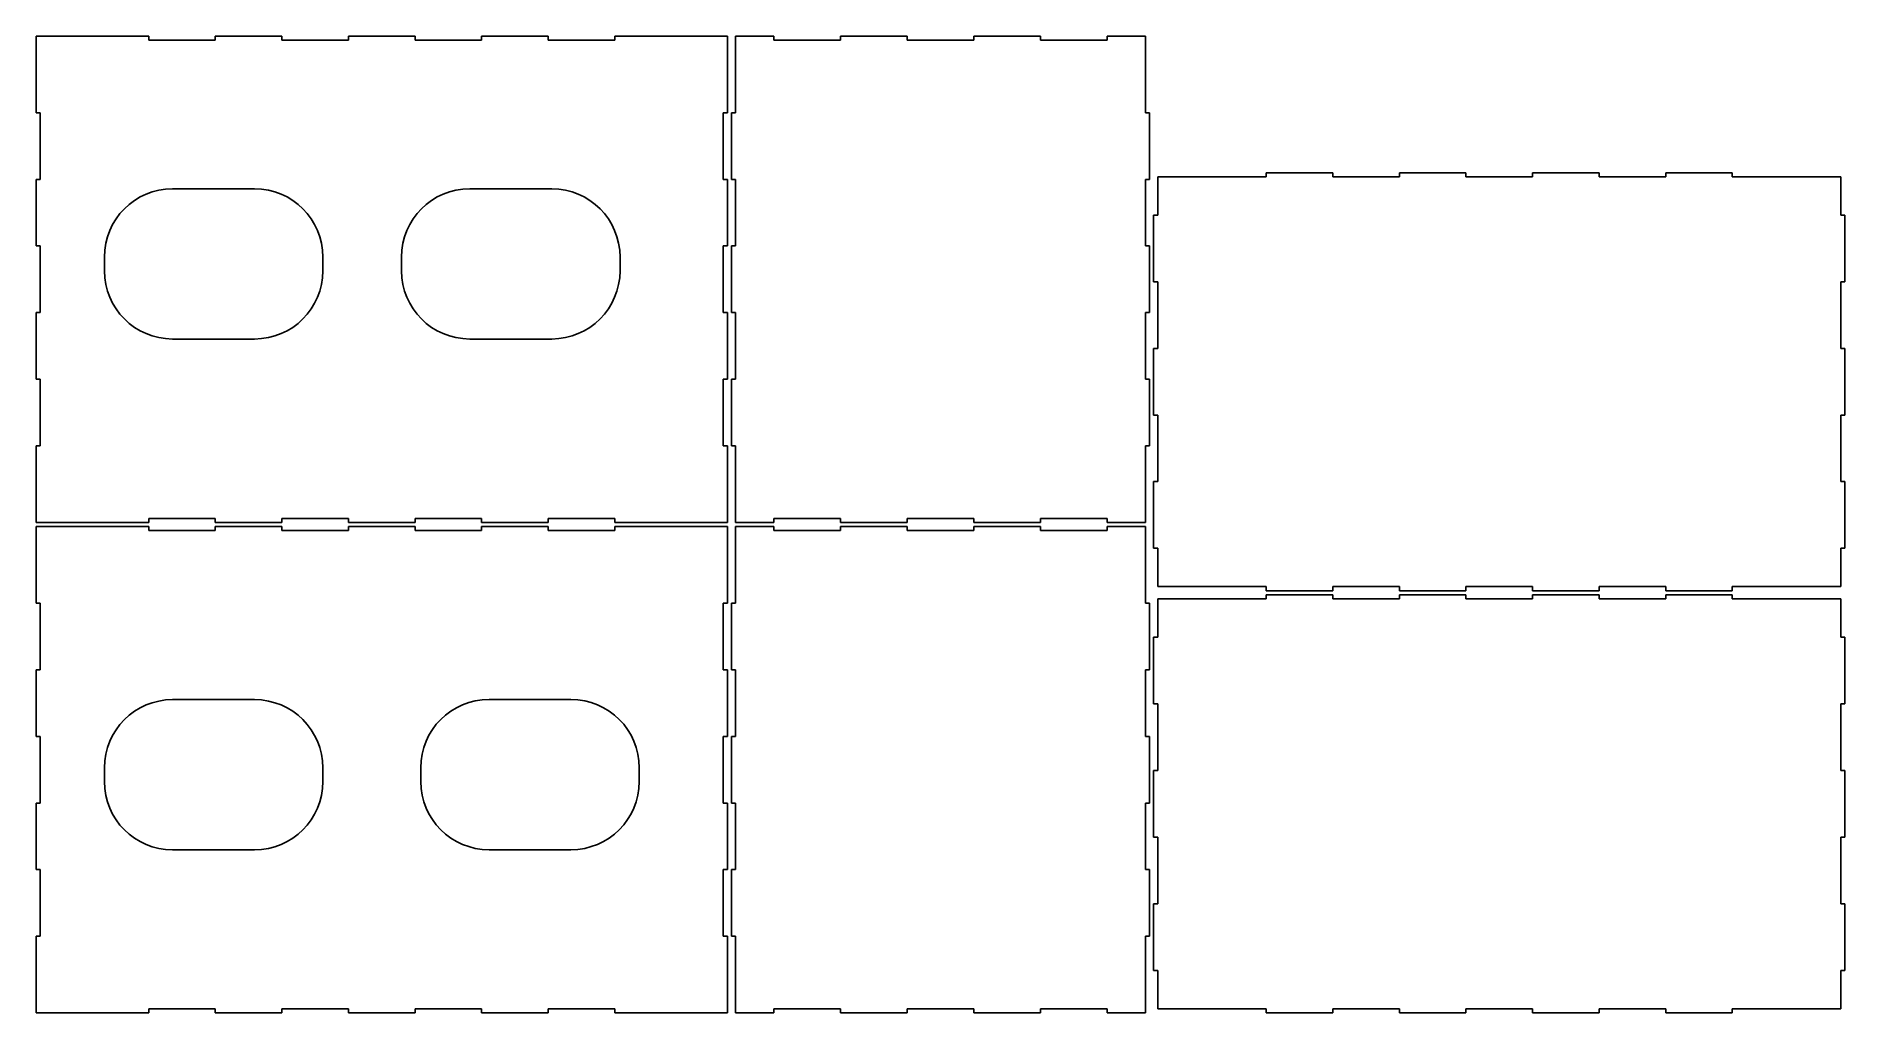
# Model space of a CAD drawing. Header units: millimetres. Extents: x 0 to 1324, y 3 to 718.
import ezdxf

# ---------------------------------------------------------------- set-up
doc = ezdxf.new("R2010")
doc.units = ezdxf.units.MM
doc.header["$MEASUREMENT"] = 0
doc.layers.get('0').update_dxf_attribs({"linetype": 'CONTINUOUS'})
for name, color, linetype in [('back_outsideCutPath', 7, 'CONTINUOUS'), ('bottom_outsideCutPath', 7, 'CONTINUOUS'), ('front_outsideCutPath', 7, 'CONTINUOUS'), ('left_outsideCutPath', 7, 'CONTINUOUS'), ('right_outsideCutPath', 7, 'CONTINUOUS'), ('top_outsideCutPath', 7, 'CONTINUOUS')]:
    doc.layers.add(name, color=color, linetype=linetype)

msp = doc.modelspace()

# ---------------------------------------------------------------- linework, layer by layer
at = {"linetype": 'Continuous'}
for p, q in [((99.9, 606.3), (159.9, 606.3)), ((317.4, 606.3), (377.4, 606.3)), ((49.9, 546.3), (49.9, 556.3)), ((209.9, 556.3), (209.9, 546.3)), ((267.4, 546.3), (267.4, 556.3)), ((427.4, 556.3), (427.4, 546.3)), ((159.9, 496.3), (99.9, 496.3)), ((377.4, 496.3), (317.4, 496.3)), ((99.9, 232.3), (159.9, 232.3)), ((331.5, 232.4), (391.5, 232.4)), ((49.9, 172.3), (49.9, 182.3)), ((209.9, 182.3), (209.9, 172.3)), ((281.5, 172.4), (281.5, 182.4)), ((441.5, 182.4), (441.5, 172.4)), ((159.9, 122.3), (99.9, 122.3)), ((391.5, 122.4), (331.5, 122.4))]:
    msp.add_line(p, q, dxfattribs=at)
for centre, start, end in [((99.9, 556.3), 90, 180), ((159.9, 556.3), 0, 90), ((317.4, 556.3), 90, 180), ((377.4, 556.3), 0, 90), ((99.9, 546.3), 180, 270), ((159.9, 546.3), 270, 0), ((317.4, 546.3), 180, 270), ((377.4, 546.3), 270, 0), ((99.9, 182.3), 90, 180), ((159.9, 182.3), 0, 90), ((331.5, 182.4), 90, 180), ((391.5, 182.4), 0, 90), ((99.9, 172.3), 180, 270), ((159.9, 172.3), 270, 0), ((331.5, 172.4), 180, 270), ((391.5, 172.4), 270, 0)]:
    msp.add_arc(centre, 50, start, end, dxfattribs=at)
at = {"layer": 'back_outsideCutPath'}
for p, q in [((0, 718), (0, 661.9)), ((33.6, 718), (0, 718)), ((82.4, 718), (33.6, 718)), ((82.4, 715), (82.4, 718)), ((131.1, 715), (82.4, 715)), ((179.9, 718), (131.1, 718)), ((131.1, 718), (131.1, 715)), ((179.9, 715), (179.9, 718)), ((228.6, 715), (179.9, 715)), ((277.4, 718), (228.6, 718)), ((228.6, 718), (228.6, 715)), ((277.4, 715), (277.4, 718)), ((326.1, 715), (277.4, 715)), ((374.9, 718), (326.1, 718)), ((326.1, 718), (326.1, 715)), ((374.9, 715), (374.9, 718)), ((423.6, 715), (374.9, 715)), ((506, 718), (423.6, 718)), ((423.6, 718), (423.6, 715)), ((506, 710.6), (506, 718)), ((506, 661.9), (506, 710.6)), ((0, 661.9), (3, 661.9)), ((3, 661.9), (3, 613.1)), ((503, 613.1), (503, 661.9)), ((503, 661.9), (506, 661.9)), ((3, 613.1), (0, 613.1)), ((0, 613.1), (0, 564.4)), ((506, 613.1), (503, 613.1)), ((506, 564.4), (506, 613.1)), ((0, 564.4), (3, 564.4)), ((3, 564.4), (3, 515.6)), ((503, 515.6), (503, 564.4)), ((503, 564.4), (506, 564.4)), ((3, 515.6), (0, 515.6)), ((0, 515.6), (0, 466.9)), ((506, 515.6), (503, 515.6)), ((506, 466.9), (506, 515.6)), ((0, 466.9), (3, 466.9)), ((3, 466.9), (3, 418.1)), ((503, 418.1), (503, 466.9)), ((503, 466.9), (506, 466.9)), ((3, 418.1), (0, 418.1)), ((0, 418.1), (0, 369.4)), ((506, 418.1), (503, 418.1)), ((506, 362), (506, 418.1)), ((0, 369.4), (0, 362)), ((0, 362), (82.4, 362)), ((82.4, 362), (82.4, 365)), ((82.4, 365), (131.1, 365)), ((131.1, 365), (131.1, 362)), ((131.1, 362), (179.9, 362)), ((179.9, 362), (179.9, 365)), ((179.9, 365), (228.6, 365)), ((228.6, 365), (228.6, 362)), ((228.6, 362), (277.4, 362)), ((277.4, 362), (277.4, 365)), ((277.4, 365), (326.1, 365)), ((326.1, 365), (326.1, 362)), ((326.1, 362), (374.9, 362)), ((374.9, 362), (374.9, 365)), ((374.9, 365), (423.6, 365)), ((423.6, 365), (423.6, 362)), ((423.6, 362), (472.4, 362)), ((472.4, 362), (506, 362))]:
    msp.add_line(p, q, dxfattribs=at)
at = {"layer": 'bottom_outsideCutPath'}
for p, q in [((821, 615), (821, 586.9)), ((851.6, 615), (821, 615)), ((900.4, 615), (851.6, 615)), ((949.1, 618), (900.4, 618)), ((900.4, 618), (900.4, 615)), ((949.1, 615), (949.1, 618)), ((997.9, 615), (949.1, 615)), ((1046.6, 618), (997.9, 618)), ((997.9, 618), (997.9, 615)), ((1046.6, 615), (1046.6, 618)), ((1095.4, 615), (1046.6, 615)), ((1144.1, 618), (1095.4, 618)), ((1095.4, 618), (1095.4, 615)), ((1144.1, 615), (1144.1, 618)), ((1192.9, 615), (1144.1, 615)), ((1241.6, 618), (1192.9, 618)), ((1192.9, 618), (1192.9, 615)), ((1241.6, 615), (1241.6, 618)), ((1321, 615), (1241.6, 615)), ((1321, 586.9), (1321, 615)), ((821, 586.9), (818, 586.9)), ((818, 586.9), (818, 538.1)), ((1324, 586.9), (1321, 586.9)), ((1324, 538.1), (1324, 586.9)), ((818, 538.1), (821, 538.1)), ((821, 538.1), (821, 489.4)), ((1321, 489.4), (1321, 538.1)), ((1321, 538.1), (1324, 538.1)), ((821, 489.4), (818, 489.4)), ((818, 489.4), (818, 440.6)), ((1324, 489.4), (1321, 489.4)), ((1324, 440.6), (1324, 489.4)), ((818, 440.6), (821, 440.6)), ((821, 440.6), (821, 391.9)), ((1321, 391.9), (1321, 440.6)), ((1321, 440.6), (1324, 440.6)), ((821, 391.9), (818, 391.9)), ((818, 391.9), (818, 343.1)), ((1324, 391.9), (1321, 391.9)), ((1324, 343.1), (1324, 391.9)), ((818, 343.1), (821, 343.1)), ((821, 343.1), (821, 315)), ((1321, 315), (1321, 343.1)), ((1321, 343.1), (1324, 343.1)), ((821, 315), (900.4, 315)), ((900.4, 315), (900.4, 312)), ((900.4, 312), (949.1, 312)), ((949.1, 312), (949.1, 315)), ((949.1, 315), (997.9, 315)), ((997.9, 315), (997.9, 312)), ((997.9, 312), (1046.6, 312)), ((1046.6, 312), (1046.6, 315)), ((1046.6, 315), (1095.4, 315)), ((1095.4, 315), (1095.4, 312)), ((1095.4, 312), (1144.1, 312)), ((1144.1, 312), (1144.1, 315)), ((1144.1, 315), (1192.9, 315)), ((1192.9, 315), (1192.9, 312)), ((1192.9, 312), (1241.6, 312)), ((1241.6, 312), (1241.6, 315)), ((1241.6, 315), (1290.4, 315)), ((1290.4, 315), (1321, 315))]:
    msp.add_line(p, q, dxfattribs=at)
at = {"layer": 'front_outsideCutPath'}
for p, q in [((0, 359), (0, 302.9)), ((33.6, 359), (0, 359)), ((82.4, 359), (33.6, 359)), ((82.4, 356), (82.4, 359)), ((179.9, 359), (131.1, 359)), ((131.1, 359), (131.1, 356)), ((179.9, 356), (179.9, 359)), ((277.4, 359), (228.6, 359)), ((228.6, 359), (228.6, 356)), ((277.4, 356), (277.4, 359)), ((374.9, 359), (326.1, 359)), ((326.1, 359), (326.1, 356)), ((374.9, 356), (374.9, 359)), ((506, 359), (423.6, 359)), ((423.6, 359), (423.6, 356)), ((506, 351.6), (506, 359)), ((131.1, 356), (82.4, 356)), ((228.6, 356), (179.9, 356)), ((326.1, 356), (277.4, 356)), ((423.6, 356), (374.9, 356)), ((506, 302.9), (506, 351.6)), ((0, 302.9), (3, 302.9)), ((3, 302.9), (3, 254.1)), ((503, 254.1), (503, 302.9)), ((503, 302.9), (506, 302.9)), ((3, 254.1), (0, 254.1)), ((0, 254.1), (0, 205.4)), ((506, 254.1), (503, 254.1)), ((506, 205.4), (506, 254.1)), ((0, 205.4), (3, 205.4)), ((3, 205.4), (3, 156.6)), ((503, 156.6), (503, 205.4)), ((503, 205.4), (506, 205.4)), ((3, 156.6), (0, 156.6)), ((0, 156.6), (0, 107.9)), ((506, 156.6), (503, 156.6)), ((506, 107.9), (506, 156.6)), ((0, 107.9), (3, 107.9)), ((3, 107.9), (3, 59.1)), ((503, 59.1), (503, 107.9)), ((503, 107.9), (506, 107.9)), ((3, 59.1), (0, 59.1)), ((0, 59.1), (0, 10.4)), ((506, 59.1), (503, 59.1)), ((506, 3), (506, 59.1)), ((0, 10.4), (0, 3)), ((0, 3), (82.4, 3)), ((82.4, 3), (82.4, 6)), ((82.4, 6), (131.1, 6)), ((131.1, 6), (131.1, 3)), ((131.1, 3), (179.9, 3)), ((179.9, 3), (179.9, 6)), ((179.9, 6), (228.6, 6)), ((228.6, 6), (228.6, 3)), ((228.6, 3), (277.4, 3)), ((277.4, 3), (277.4, 6)), ((277.4, 6), (326.1, 6)), ((326.1, 6), (326.1, 3)), ((326.1, 3), (374.9, 3)), ((374.9, 3), (374.9, 6)), ((374.9, 6), (423.6, 6)), ((423.6, 6), (423.6, 3)), ((423.6, 3), (472.4, 3)), ((472.4, 3), (506, 3))]:
    msp.add_line(p, q, dxfattribs=at)
at = {"layer": 'left_outsideCutPath'}
for p, q in [((512, 359), (512, 302.9)), ((540.1, 359), (512, 359)), ((540.1, 356), (540.1, 359)), ((637.6, 359), (588.9, 359)), ((588.9, 359), (588.9, 356)), ((637.6, 356), (637.6, 359)), ((735.1, 359), (686.4, 359)), ((686.4, 359), (686.4, 356)), ((735.1, 356), (735.1, 359)), ((812, 359), (783.9, 359)), ((783.9, 359), (783.9, 356)), ((812, 351.6), (812, 359)), ((588.9, 356), (540.1, 356)), ((686.4, 356), (637.6, 356)), ((783.9, 356), (735.1, 356)), ((812, 302.9), (812, 351.6)), ((512, 302.9), (509, 302.9)), ((509, 302.9), (509, 254.1)), ((815, 302.9), (812, 302.9)), ((815, 254.1), (815, 302.9)), ((509, 254.1), (512, 254.1)), ((512, 254.1), (512, 205.4)), ((812, 205.4), (812, 254.1)), ((812, 254.1), (815, 254.1)), ((512, 205.4), (509, 205.4)), ((509, 205.4), (509, 156.6)), ((815, 205.4), (812, 205.4)), ((815, 156.6), (815, 205.4)), ((509, 156.6), (512, 156.6)), ((512, 156.6), (512, 107.9)), ((812, 107.9), (812, 156.6)), ((812, 156.6), (815, 156.6)), ((512, 107.9), (509, 107.9)), ((509, 107.9), (509, 59.1)), ((815, 107.9), (812, 107.9)), ((815, 59.1), (815, 107.9)), ((509, 59.1), (512, 59.1)), ((512, 59.1), (512, 10.4)), ((812, 3), (812, 59.1)), ((812, 59.1), (815, 59.1)), ((512, 10.4), (512, 3)), ((512, 3), (540.1, 3)), ((540.1, 3), (540.1, 6)), ((540.1, 6), (588.9, 6)), ((588.9, 6), (588.9, 3)), ((588.9, 3), (637.6, 3)), ((637.6, 3), (637.6, 6)), ((637.6, 6), (686.4, 6)), ((686.4, 6), (686.4, 3)), ((686.4, 3), (735.1, 3)), ((735.1, 3), (735.1, 6)), ((735.1, 6), (783.9, 6)), ((783.9, 6), (783.9, 3)), ((783.9, 3), (812, 3))]:
    msp.add_line(p, q, dxfattribs=at)
at = {"layer": 'right_outsideCutPath'}
for p, q in [((512, 718), (512, 661.9)), ((540.1, 718), (512, 718)), ((540.1, 715), (540.1, 718)), ((588.9, 715), (540.1, 715)), ((637.6, 718), (588.9, 718)), ((588.9, 718), (588.9, 715)), ((637.6, 715), (637.6, 718)), ((686.4, 715), (637.6, 715)), ((735.1, 718), (686.4, 718)), ((686.4, 718), (686.4, 715)), ((735.1, 715), (735.1, 718)), ((783.9, 715), (735.1, 715)), ((812, 718), (783.9, 718)), ((783.9, 718), (783.9, 715)), ((812, 710.6), (812, 718)), ((812, 661.9), (812, 710.6)), ((512, 661.9), (509, 661.9)), ((509, 661.9), (509, 613.1)), ((815, 661.9), (812, 661.9)), ((815, 613.1), (815, 661.9)), ((509, 613.1), (512, 613.1)), ((512, 613.1), (512, 564.4)), ((812, 564.4), (812, 613.1)), ((812, 613.1), (815, 613.1)), ((512, 564.4), (509, 564.4)), ((509, 564.4), (509, 515.6)), ((815, 564.4), (812, 564.4)), ((815, 515.6), (815, 564.4)), ((509, 515.6), (512, 515.6)), ((512, 515.6), (512, 466.9)), ((812, 466.9), (812, 515.6)), ((812, 515.6), (815, 515.6)), ((512, 466.9), (509, 466.9)), ((509, 466.9), (509, 418.1)), ((815, 466.9), (812, 466.9)), ((815, 418.1), (815, 466.9)), ((509, 418.1), (512, 418.1)), ((512, 418.1), (512, 369.4)), ((812, 362), (812, 418.1)), ((812, 418.1), (815, 418.1)), ((512, 369.4), (512, 362)), ((512, 362), (540.1, 362)), ((540.1, 362), (540.1, 365)), ((540.1, 365), (588.9, 365)), ((588.9, 365), (588.9, 362)), ((588.9, 362), (637.6, 362)), ((637.6, 362), (637.6, 365)), ((637.6, 365), (686.4, 365)), ((686.4, 365), (686.4, 362)), ((686.4, 362), (735.1, 362)), ((735.1, 362), (735.1, 365)), ((735.1, 365), (783.9, 365)), ((783.9, 365), (783.9, 362)), ((783.9, 362), (812, 362))]:
    msp.add_line(p, q, dxfattribs=at)
at = {"layer": 'top_outsideCutPath'}
for p, q in [((821, 306), (821, 277.9)), ((851.6, 306), (821, 306)), ((900.4, 306), (851.6, 306)), ((949.1, 309), (900.4, 309)), ((900.4, 309), (900.4, 306)), ((949.1, 306), (949.1, 309)), ((997.9, 306), (949.1, 306)), ((1046.6, 309), (997.9, 309)), ((997.9, 309), (997.9, 306)), ((1046.6, 306), (1046.6, 309)), ((1095.4, 306), (1046.6, 306)), ((1144.1, 309), (1095.4, 309)), ((1095.4, 309), (1095.4, 306)), ((1144.1, 306), (1144.1, 309)), ((1192.9, 306), (1144.1, 306)), ((1241.6, 309), (1192.9, 309)), ((1192.9, 309), (1192.9, 306)), ((1241.6, 306), (1241.6, 309)), ((1321, 306), (1241.6, 306)), ((1321, 277.9), (1321, 306)), ((821, 277.9), (818, 277.9)), ((818, 277.9), (818, 229.1)), ((1324, 277.9), (1321, 277.9)), ((1324, 229.1), (1324, 277.9)), ((818, 229.1), (821, 229.1)), ((821, 229.1), (821, 180.4)), ((1321, 180.4), (1321, 229.1)), ((1321, 229.1), (1324, 229.1)), ((821, 180.4), (818, 180.4)), ((818, 180.4), (818, 131.6)), ((1324, 180.4), (1321, 180.4)), ((1324, 131.6), (1324, 180.4)), ((818, 131.6), (821, 131.6)), ((821, 131.6), (821, 82.9)), ((1321, 82.9), (1321, 131.6)), ((1321, 131.6), (1324, 131.6)), ((821, 82.9), (818, 82.9)), ((818, 82.9), (818, 34.1)), ((1324, 82.9), (1321, 82.9)), ((1324, 34.1), (1324, 82.9)), ((818, 34.1), (821, 34.1)), ((821, 34.1), (821, 6)), ((1321, 6), (1321, 34.1)), ((1321, 34.1), (1324, 34.1)), ((821, 6), (900.4, 6)), ((900.4, 6), (900.4, 3)), ((900.4, 3), (949.1, 3)), ((949.1, 3), (949.1, 6)), ((949.1, 6), (997.9, 6)), ((997.9, 6), (997.9, 3)), ((997.9, 3), (1046.6, 3)), ((1046.6, 3), (1046.6, 6)), ((1046.6, 6), (1095.4, 6)), ((1095.4, 6), (1095.4, 3)), ((1095.4, 3), (1144.1, 3)), ((1144.1, 3), (1144.1, 6)), ((1144.1, 6), (1192.9, 6)), ((1192.9, 6), (1192.9, 3)), ((1192.9, 3), (1241.6, 3)), ((1241.6, 3), (1241.6, 6)), ((1241.6, 6), (1290.4, 6)), ((1290.4, 6), (1321, 6))]:
    msp.add_line(p, q, dxfattribs=at)

doc.saveas('drawing.dxf')
